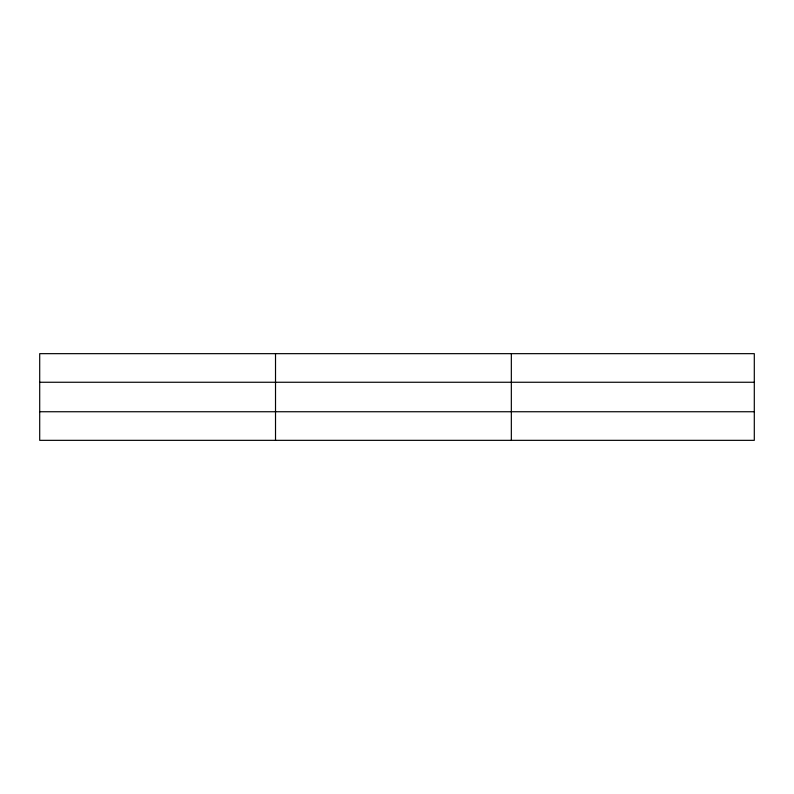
<?xml version="1.0" encoding="UTF-8"?>
<svg xmlns="http://www.w3.org/2000/svg" width="794" height="794" viewBox="0 0 794 794"><rect width="100%" height="100%" fill="white"/><g stroke="black" fill="none" stroke-linecap="round" stroke-linejoin="round"><path stroke-width="1.19" d="M275.518 353.658L275.518 440.342M511.336 353.658L511.336 440.342M754.3 411.739L754.3 440.342L39.7 440.342L39.7 353.658L754.3 353.658L754.3 411.739L39.7 411.739M39.7 382.261L754.3 382.261"/></g></svg>
